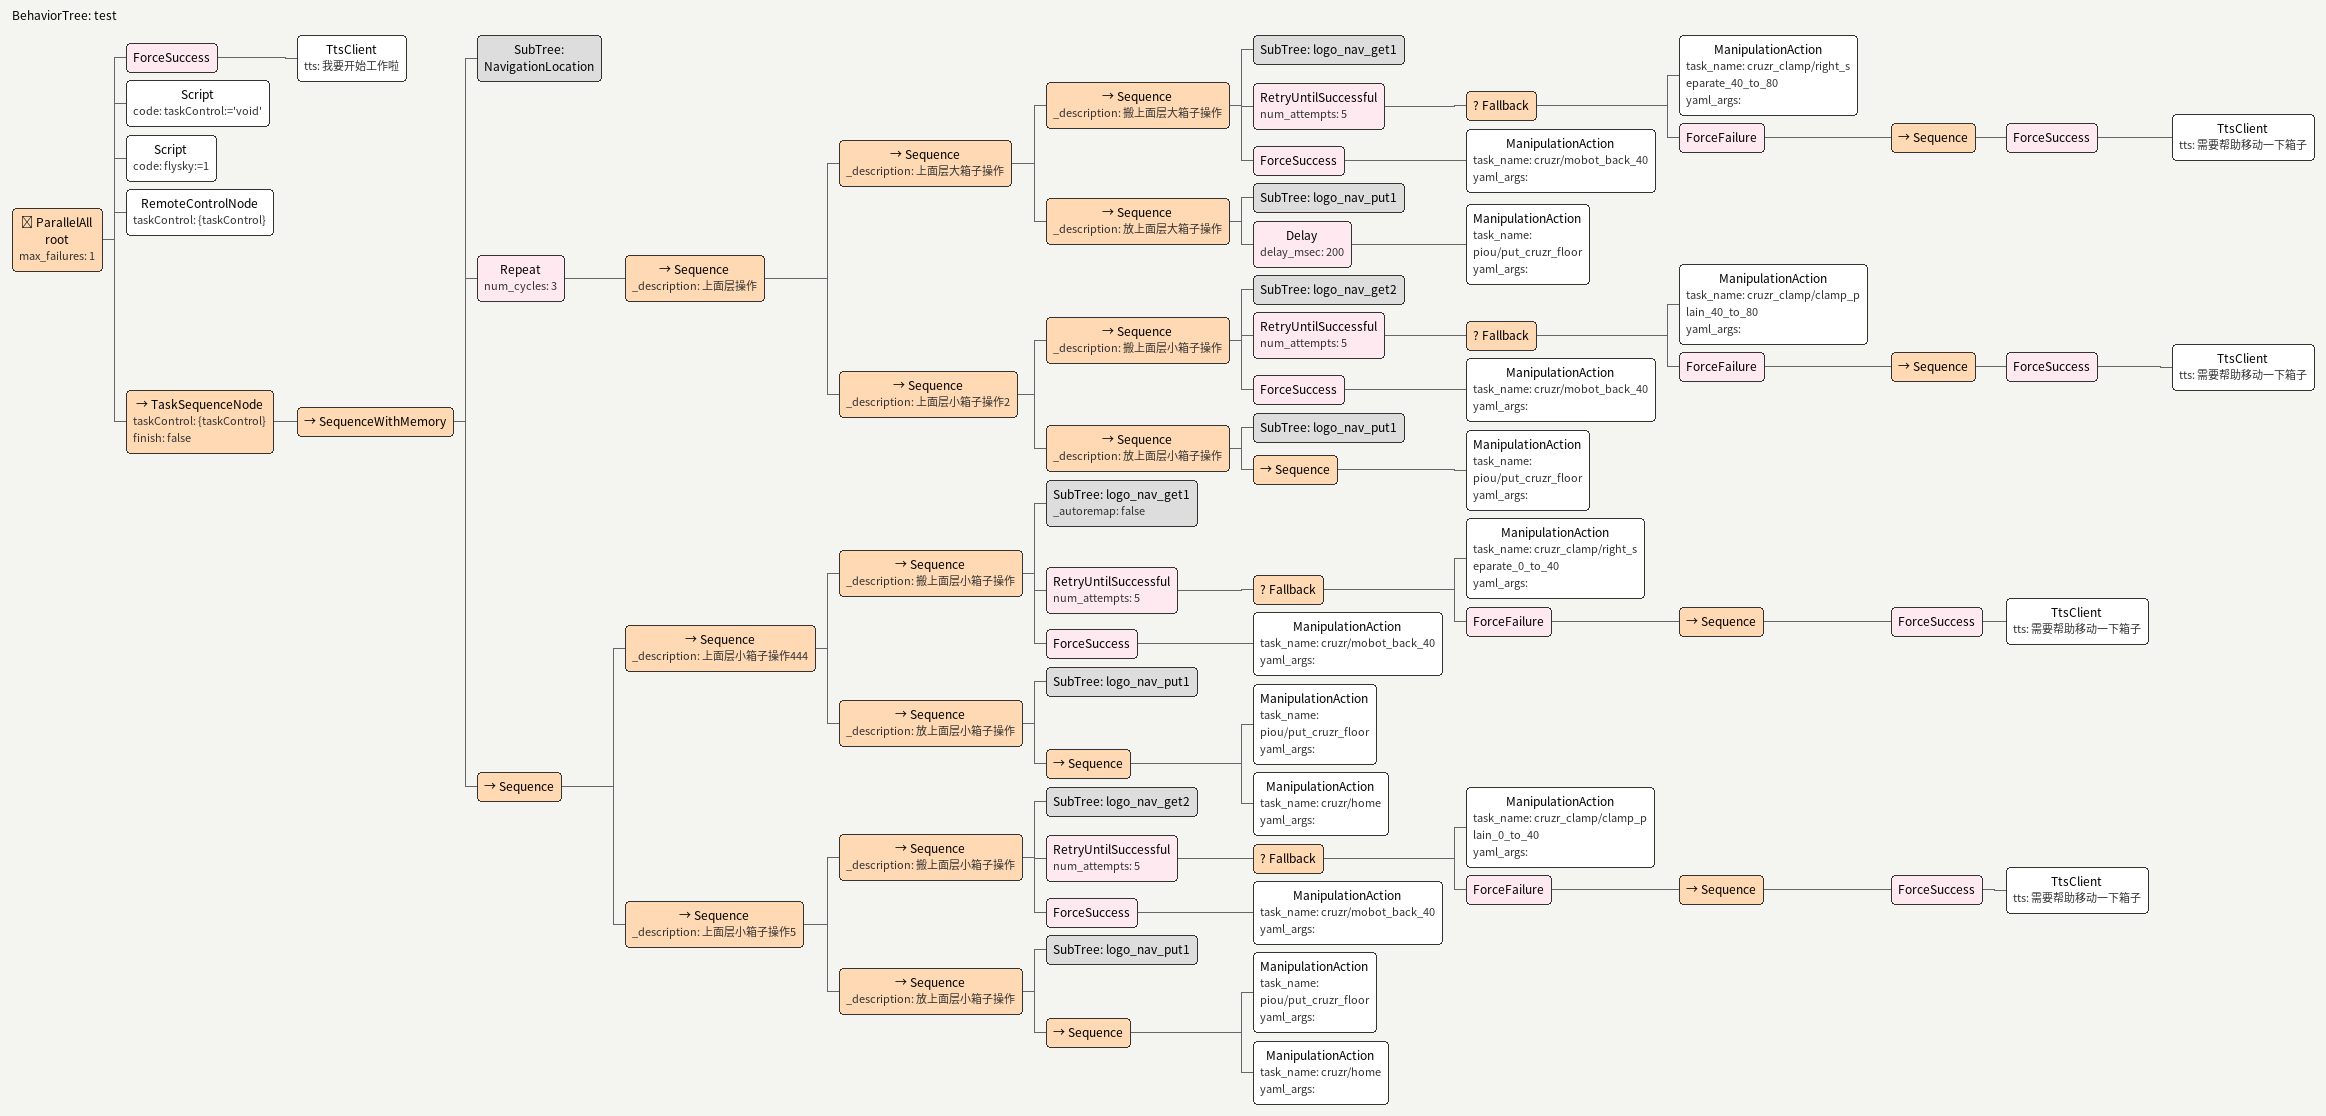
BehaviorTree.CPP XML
<?xml version="1.0" encoding="UTF-8"?>
<root BTCPP_format="4"
      main_tree_to_execute="test">
  <include path="subtrees/Navigation/navigation.xml"/>

  <BehaviorTree ID="test">
    <ParallelAll name="root"
                 max_failures="1">
      <ForceSuccess>
        <TtsClient tts="我要开始工作啦"/>
      </ForceSuccess>
      <Script code=" taskControl:=&apos;void&apos;"/>
      <Script code=" flysky:=1"/>
      <RemoteControlNode taskControl="{taskControl}"/>
      <TaskSequenceNode taskControl="{taskControl}"
                        finish="false">
        <SequenceWithMemory>
          <SubTree ID="NavigationLocation"/>
          <Repeat num_cycles="3">
            <Sequence _description="上面层操作">
              <Sequence _description="上面层大箱子操作">
                <Sequence _description="搬上面层大箱子操作">
                  <SubTree ID="logo_nav_get1"/>

                  <RetryUntilSuccessful num_attempts="5">
                    <Fallback>
                      <ManipulationAction task_name="cruzr_clamp/right_separate_40_to_80"
                                          yaml_args=""/>
                      <ForceFailure>
                        <Sequence>
                          <ForceSuccess>
                            <TtsClient tts="需要帮助移动一下箱子"/>
                          </ForceSuccess>
                        </Sequence>
                      </ForceFailure>
                    </Fallback>
                  </RetryUntilSuccessful>

                  <ForceSuccess>
                    <ManipulationAction task_name="cruzr/mobot_back_40"
                                        yaml_args=""/>
                  </ForceSuccess>
                </Sequence>
                <Sequence _description="放上面层大箱子操作">
                  <SubTree ID="logo_nav_put1"/>
                  <Delay delay_msec="200">
                    <ManipulationAction task_name="piou/put_cruzr_floor"
                                        yaml_args=""/>
                  </Delay>
                </Sequence>
              </Sequence>
              <Sequence _description="上面层小箱子操作2">
                <Sequence _description="搬上面层小箱子操作">
                  <SubTree ID="logo_nav_get2"/>

                  <RetryUntilSuccessful num_attempts="5">
                    <Fallback>
                      <ManipulationAction task_name="cruzr_clamp/clamp_plain_40_to_80"
                                          yaml_args=""/>
                      <ForceFailure>
                        <Sequence>
                          <ForceSuccess>
                            <TtsClient tts="需要帮助移动一下箱子"/>
                          </ForceSuccess>
                        </Sequence>
                      </ForceFailure>
                    </Fallback>
                  </RetryUntilSuccessful>

                  <ForceSuccess>
                    <ManipulationAction task_name="cruzr/mobot_back_40"
                                        yaml_args=""/>
                  </ForceSuccess>
                </Sequence>
                <Sequence _description="放上面层小箱子操作">
                  <SubTree ID="logo_nav_put1"/>
                  <Sequence>
                    <ManipulationAction task_name="piou/put_cruzr_floor"
                                        yaml_args=""/>
                  </Sequence>
                </Sequence>
              </Sequence>
            </Sequence>
          </Repeat>
          <Sequence>
            <Sequence _description="上面层小箱子操作444">
              <Sequence _description="搬上面层小箱子操作">
                <SubTree ID="logo_nav_get1"
                         _autoremap="false"/>

                <RetryUntilSuccessful num_attempts="5">
                  <Fallback>
                    <ManipulationAction task_name="cruzr_clamp/right_separate_0_to_40"
                                        yaml_args=""/>
                    <ForceFailure>
                      <Sequence>
                        <ForceSuccess>
                          <TtsClient tts="需要帮助移动一下箱子"/>
                        </ForceSuccess>
                      </Sequence>
                    </ForceFailure>
                  </Fallback>
                </RetryUntilSuccessful>

                <ForceSuccess>
                  <ManipulationAction task_name="cruzr/mobot_back_40"
                                      yaml_args=""/>
                </ForceSuccess>
              </Sequence>
              <Sequence _description="放上面层小箱子操作">
                <SubTree ID="logo_nav_put1"/>
                <Sequence>
                  <ManipulationAction task_name="piou/put_cruzr_floor"
                                      yaml_args=""/>
                  <ManipulationAction task_name="cruzr/home"
                                      yaml_args=""/>
                </Sequence>
              </Sequence>
            </Sequence>
            <Sequence _description="上面层小箱子操作5">
              <Sequence _description="搬上面层小箱子操作">
                <SubTree ID="logo_nav_get2"/>

                <RetryUntilSuccessful num_attempts="5">
                  <Fallback>
                    <ManipulationAction task_name="cruzr_clamp/clamp_plain_0_to_40"
                                        yaml_args=""/>
                    <ForceFailure>
                      <Sequence>
                        <ForceSuccess>
                          <TtsClient tts="需要帮助移动一下箱子"/>
                        </ForceSuccess>
                      </Sequence>
                    </ForceFailure>
                  </Fallback>
                </RetryUntilSuccessful>

                <ForceSuccess>
                  <ManipulationAction task_name="cruzr/mobot_back_40"
                                      yaml_args=""/>
                </ForceSuccess>
              </Sequence>
              <Sequence _description="放上面层小箱子操作">
                <SubTree ID="logo_nav_put1"/>
                <Sequence>
                  <ManipulationAction task_name="piou/put_cruzr_floor"
                                      yaml_args=""/>
                  <ManipulationAction task_name="cruzr/home"
                                      yaml_args=""/>
                </Sequence>
              </Sequence>
            </Sequence>
          </Sequence>
        </SequenceWithMemory>
      </TaskSequenceNode>
    </ParallelAll>
  </BehaviorTree>

</root>
